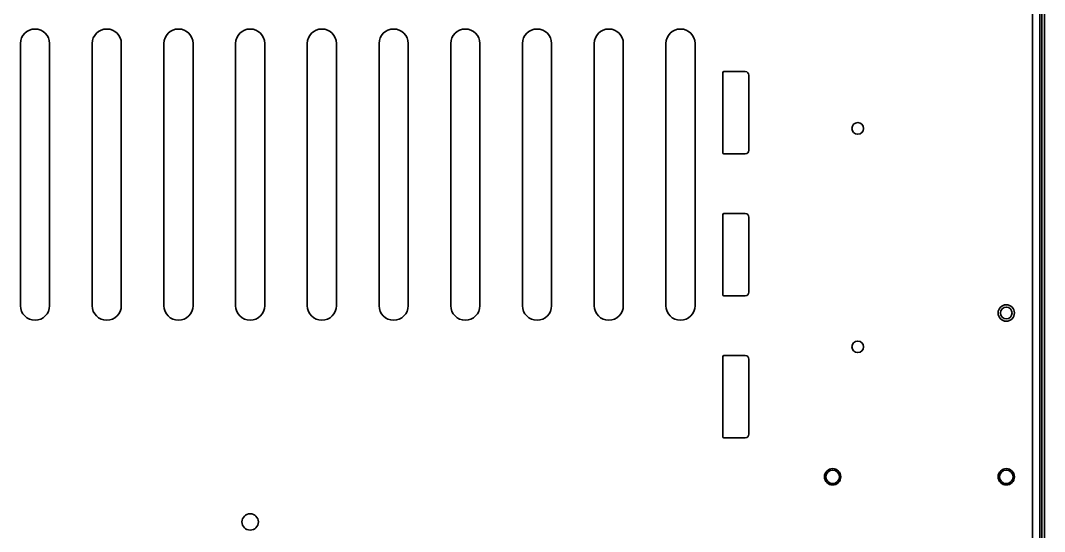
# Model space of a CAD drawing. Extents: x 6327 to 10269, y -393 to 3036.
# Drawn here: x 8898.1 to 9179.4, y 2638.7 to 2779.1 of the extents above; entities that cross this region are included whole.
import ezdxf

# ---------------------------------------------------------------- set-up
doc = ezdxf.new("R2010")
doc.units = 0
doc.header["$LTSCALE"] = 5
doc.layers.add('1', color=7, linetype='CONTINUOUS', true_color=0xffffff)

msp = doc.modelspace()

# ---------------------------------------------------------------- linework, layer by layer
at = {"layer": '1', "color": 7, "linetype": 'Continuous', "lineweight": 35}
for p, q in [((9178.07, 2899.73), (9178.07, 2264.33)), ((9179.37, 2249.53), (9179.37, 2898.93)), ((9178.68, 2895.93), (9178.68, 2252.53)), ((9176.07, 2853.71), (9176.07, 2359.74)), ((8898.07, 2700.73), (8898.07, 2772.73)), ((8906.07, 2772.73), (8906.07, 2700.73)), ((8917.77, 2700.73), (8917.77, 2772.73)), ((8925.77, 2772.73), (8925.77, 2700.73)), ((8937.47, 2700.73), (8937.47, 2772.73)), ((8945.47, 2772.73), (8945.47, 2700.73)), ((8957.17, 2700.73), (8957.17, 2772.73)), ((8965.17, 2772.73), (8965.17, 2700.73)), ((8976.87, 2700.73), (8976.87, 2772.73)), ((8984.87, 2772.73), (8984.87, 2700.73)), ((8996.57, 2700.73), (8996.57, 2772.73)), ((9004.57, 2772.73), (9004.57, 2700.73)), ((9016.27, 2700.73), (9016.27, 2772.73)), ((9024.27, 2772.73), (9024.27, 2700.73)), ((9035.97, 2700.73), (9035.97, 2772.73)), ((9043.97, 2772.73), (9043.97, 2700.73)), ((9055.67, 2700.73), (9055.67, 2772.73)), ((9063.67, 2772.73), (9063.67, 2700.73)), ((9075.37, 2700.73), (9075.37, 2772.73)), ((9083.37, 2772.73), (9083.37, 2700.73)), ((9090.97, 2764.73), (9090.97, 2742.73)), ((9097.17, 2765.03), (9091.27, 2765.03)), ((9098.17, 2743.43), (9098.17, 2764.03)), ((9091.27, 2742.43), (9097.17, 2742.43)), ((9097.17, 2726.03), (9091.27, 2726.03)), ((9090.97, 2725.73), (9090.97, 2703.73)), ((9098.17, 2704.43), (9098.17, 2725.03)), ((9091.27, 2703.43), (9097.17, 2703.43)), ((9090.97, 2686.73), (9090.97, 2664.73)), ((9097.17, 2687.03), (9091.27, 2687.03)), ((9098.17, 2665.43), (9098.17, 2686.03)), ((9091.27, 2664.43), (9097.17, 2664.43))]:
    msp.add_line(p, q, dxfattribs=at)
for centre, radius in [((9128.07, 2749.43), 1.6), ((9168.87, 2698.73), 2.25), ((9168.87, 2698.73), 1.6), ((9128.07, 2689.43), 1.6), ((9121.17, 2653.73), 2.25), ((9121.17, 2653.73), 1.85), ((9168.87, 2653.73), 2.25), ((9168.87, 2653.73), 1.85), ((8961.17, 2641.33), 2.25)]:
    msp.add_circle(centre, radius, dxfattribs=at)
for centre, radius, start, end in [((8902.07, 2772.73), 4, 0, 180), ((8921.77, 2772.73), 4, 0, 180), ((8941.47, 2772.73), 4, 0, 180), ((8961.17, 2772.73), 4, 0, 180), ((8980.87, 2772.73), 4, 0, 180), ((9000.57, 2772.73), 4, 0, 180), ((9020.27, 2772.73), 4, 0, 180), ((9039.97, 2772.73), 4, 0, 180), ((9059.67, 2772.73), 4, 0, 180), ((9079.37, 2772.73), 4, 0, 180), ((9091.27, 2764.73), 0.3, 90, 180), ((9097.17, 2764.03), 1, 0, 90), ((9091.27, 2742.73), 0.3, 180, 270), ((9097.17, 2743.43), 1, 270, 0), ((9091.27, 2725.73), 0.3, 90, 180), ((9097.17, 2725.03), 1, 0, 90), ((9091.27, 2703.73), 0.3, 180, 270), ((9097.17, 2704.43), 1, 270, 0), ((8902.07, 2700.73), 4, 180, 0), ((8921.77, 2700.73), 4, 180, 0), ((8941.47, 2700.73), 4, 180, 0), ((8961.17, 2700.73), 4, 180, 0), ((8980.87, 2700.73), 4, 180, 0), ((9000.57, 2700.73), 4, 180, 0), ((9020.27, 2700.73), 4, 180, 0), ((9039.97, 2700.73), 4, 180, 0), ((9059.67, 2700.73), 4, 180, 0), ((9079.37, 2700.73), 4, 180, 0), ((9091.27, 2686.73), 0.3, 90, 180), ((9097.17, 2686.03), 1, 0, 90), ((9091.27, 2664.73), 0.3, 180, 270), ((9097.17, 2665.43), 1, 270, 0)]:
    msp.add_arc(centre, radius, start, end, dxfattribs=at)

doc.saveas('drawing.dxf')
